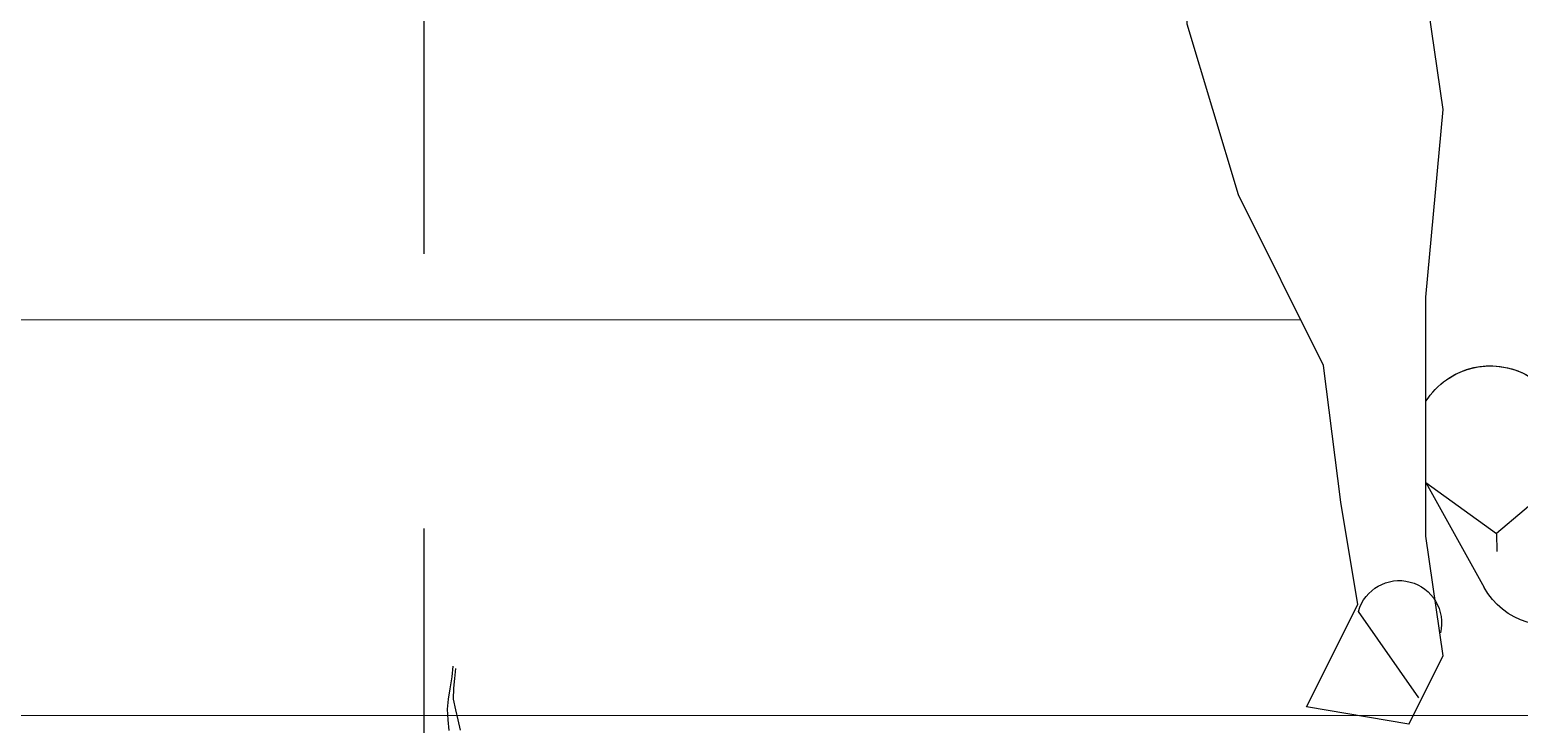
# Model space of a CAD drawing. Header units: metres. Extents: x -58 to 722, y -1100 to 345.
# Drawn here: x 33.707 to 34.385, y 104.508 to 104.823 of the extents above; entities that cross this region are included whole.
import ezdxf

# ---------------------------------------------------------------- set-up
doc = ezdxf.new("R2010")
doc.units = ezdxf.units.M
doc.header["$MEASUREMENT"] = 0
doc.linetypes.add('CENTER2', pattern=[1.125, 0.75, -0.125, 0.125, -0.125])
doc.linetypes.add('CENTERX2', pattern=[4, 2.5, -0.5, 0.5, -0.5])
doc.layers.get('0').update_dxf_attribs({"color": 255})
for name, color, linetype in [('FSR_ARQ_005VEGETACION', 64, 'Continuous'), ('FSR_ARQ_008MOBILIARIO', 115, 'Continuous'), ('FSR_ARQ_009ESCALERA', 40, 'Continuous'), ('FSR_ARQ_016EJES', 135, 'CENTER2')]:
    doc.layers.add(name, color=color, linetype=linetype)

# ---------------------------------------------------------------- blocks, each defined once
blk = doc.blocks.new('arbustos 01')
at = {"layer": 'FSR_ARQ_005VEGETACION', "color": 103}
for p, q in [((188.5679413911189, -31.4644246980583), (188.567390287886, -31.45905287408754)), ((188.566211335696, -31.46026428438283), (188.566638052089, -31.46527917688581)), ((188.566638052089, -31.46527917688581), (188.5671842866059, -31.4702924464838)), ((188.568862409061, -31.47062828018321), (188.5679413911189, -31.4644246980583)), ((188.5671842866059, -31.4702924464838), (188.5673784583718, -31.47578865729461)), ((188.569768820857, -31.47575619918958), (188.568862409061, -31.47062828018321)), ((188.5662563078648, -31.48118320193871), (188.5650097705182, -31.4862208151153)), ((188.5673784583718, -31.47578865729461), (188.5662563078648, -31.48118320193871)), ((188.5701955372501, -31.48077109169279), (188.569768820857, -31.47575619918958)), ((188.5699116365181, -31.48627379412457), (188.5701955372501, -31.48077109169279)), ((188.5650097705182, -31.4862208151153), (188.5638859971064, -31.49149584163505)), ((188.569385453728, -31.49154070611814), (188.5699116365181, -31.48627379412457))]:
    blk.add_line(p, q, dxfattribs=at)
blk = doc.blocks.new('P2')
for p, q in [((-0.05056069041794586, 0.04678910432742356), (-0.08271127928713895, 0.02346819982727055)), ((-0.05056069041794586, 0.04678910432742356), (-0.07700801989540196, -0.0009906537291328723)), ((-0.1084982354263673, 0.04539620306485403), (-0.08271127928713895, 0.02346819982727055)), ((-0.08271127928713895, 0.02346819982727055), (-0.08285408941439698, 0.0153358541247286)), ((-0.0427964861848622, -0.06317281845367262), (0.003788739213604233, -0.05540490666961518))]:
    blk.add_line(p, q)
for points in [[(0.003788739213604231, -0.05540490666961518), (-0.01950387348563254, -0.008797435965242073), (-0.01173966925254888, 0.03781003473913813), (-0.003975465019465219, 0.09995332901164034), (0.03484555614592466, 0.1776324468522574), (0.05813816884516144, 0.2553115646928958), (0.05813816884516144, 0.3096869471813335), (0.06590237307823088, 0.3718302414538286), (0.05813816884516144, 0.4106698003741371)], [(-0.0427964861848622, -0.06317281845367262), (-0.05832489465102242, -0.03210117131742862), (-0.05056069041794586, 0.02227421117101613), (-0.05056069041794586, 0.05334585830726013), (-0.05056069041794586, 0.1310249761478843), (-0.05832489465102242, 0.2164720057725873), (-0.05056069041794586, 0.2708473882610178), (-0.03503228195178565, 0.3329906825335271), (-0.03503228195178565, 0.3562944178857066), (-0.02858201997354115, 0.407921154665928)], [(-0.04734097913664215, -0.05125241430714311), (-0.01983074568624943, -0.01192577528902916)]]:
    blk.add_lwpolyline(points)
for centre, radius, start, end in [((-0.07988743619184646, 0.06506293601395186), 0.03471826922139851, 57.23107628780346, 214.5041827643726), ((-0.07988743619184646, 0.06506293601395186), 0.03471826922139851, 32.35950247229651, 122.7689237121965), ((-0.106160040549419, 0.01514783116449791), 0.03332102943899162, 153.4490311747896, 331.0311972625817), ((-0.0383968213011201, -0.01722736159378258), 0.01930818430314227, 15.9368169248597, 193.569185215079)]:
    blk.add_arc(centre, radius, start, end)
blk = doc.blocks.new('82342510')
at = {"xscale": 10, "zscale": 10}
blk.add_blockref('P2', (0.5628228828587902, -0.04189796099530696), dxfattribs=at)

msp = doc.modelspace()

# ---------------------------------------------------------------- linework, layer by layer
at = {"layer": 'FSR_ARQ_009ESCALERA', "lineweight": 0}
for p, q in [((34.28545009809007, 104.6914859736417), (33.2613524570165, 104.6914859736417)), ((35.36135245701664, 104.5114859736417), (33.2613524570165, 104.5114859736417))]:
    msp.add_line(p, q, dxfattribs=at)
at = {"layer": 'FSR_ARQ_016EJES', "linetype": 'CENTERX2', "ltscale": 0.25}
msp.add_line((33.88635245701632, 103.9714859736417), (33.88635245701694, 115.3830700496243), dxfattribs=at)

# ---------------------------------------------------------------- block references
at = {"layer": 'FSR_ARQ_005VEGETACION', "xscale": -0.9, "yscale": 0.9, "zscale": 0.9}
msp.add_blockref('arbustos 01', (203.6101977097102, 132.8471110189098), dxfattribs=at)
at = {"layer": 'FSR_ARQ_008MOBILIARIO', "transparency": 33554687, "xscale": -0.1000000000000227, "zscale": 0.1000000000000227}
msp.add_blockref('82342510', (34.34813087181682, 104.6126727971987), dxfattribs=at)

doc.saveas('drawing.dxf')
